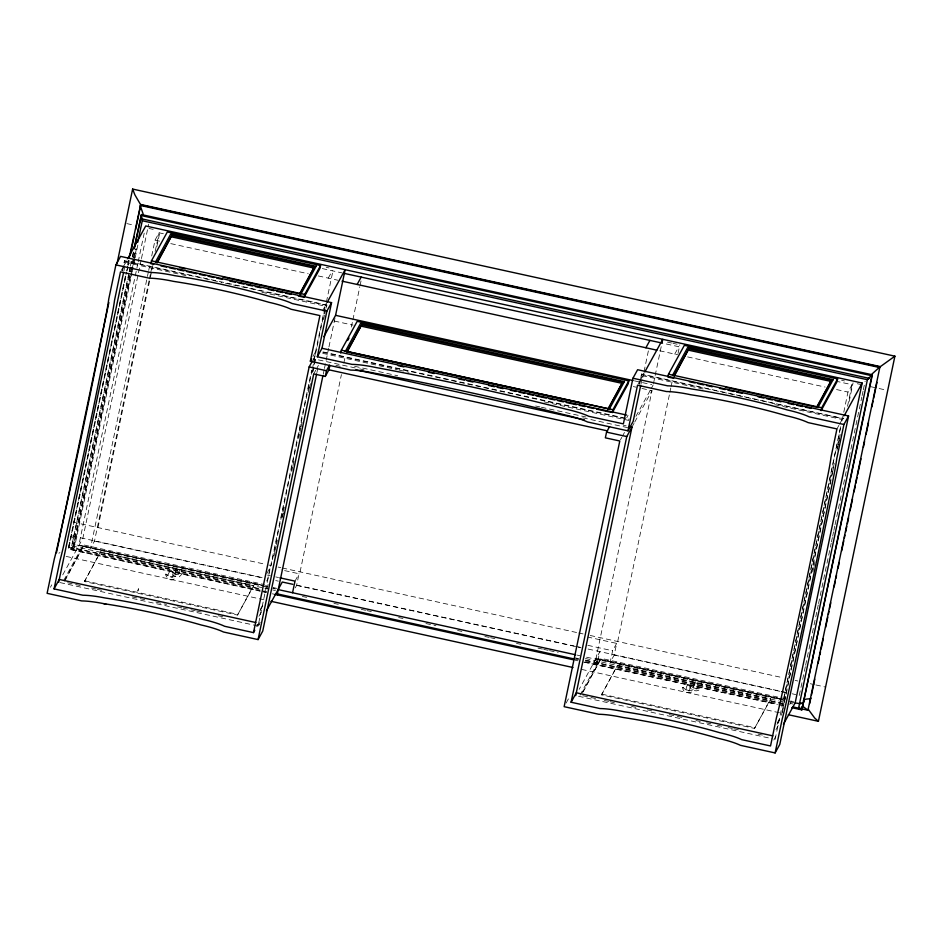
<?xml version="1.0" encoding="UTF-8"?>
<svg xmlns="http://www.w3.org/2000/svg" width="942" height="942" viewBox="0 0 942 942"><rect width="100%" height="100%" fill="white"/><g stroke="black" fill="none" stroke-linecap="round" stroke-linejoin="round"><path stroke-width="0.71" stroke-dasharray="4.71 3.53" d="M274.11 588.656L273.416 587.702M791.15 701.66L789.761 704.51M169.913 571.264C161.836 582.639 183.172 572.289 173.575 579.306C168.347 582.945 161.612 569.451 169.03 576.539L165.757 574.031L168.877 576.445L172.539 577.199L173.705 572.171L169.831 571.382L173.705 572.171M174.765 573.831L176.06 568.697L179.592 569.545L178.45 574.644L174.941 573.984L171.632 571.217L173.246 575.656L179.286 576.857L182.348 573.607L178.344 574.691L174.788 573.89M689.579 690.533C692.582 673.247 677.981 696.68 693.477 689.497C692.358 693.112 688.39 693.418 685.423 692.005C682.138 691.039 681.313 683.256 686.059 689.885L682.785 687.377L685.917 689.791L689.473 690.58M696.915 688.59C699.918 671.305 685.317 694.725 700.813 687.554C699.694 691.157 695.726 691.463 692.759 690.062C689.473 689.085 688.649 681.302 693.394 687.931L690.121 685.423L693.253 687.837L696.809 688.626M122.436 270.707L124.532 260.663L326.85 305.02L326.25 307.869M122.46 271.002L124.532 260.663M123.873 271.013L125.686 262.406L185.939 275.617M125.404 275.994L68.401 548.126L263.678 590.846M127.818 264.478L128.724 260.157M262.053 587.62L73.276 546.242L68.401 548.126L126.522 272.167M126.829 270.731L127.735 266.409M128.041 264.973L128.936 260.651M69.049 547.22L126.593 272.509M126.899 271.072L127.806 266.751M128.1 265.314L129.301 259.568M128.877 273.133L70.956 549.657L74.347 548.079L260.463 588.88M129.184 271.696L130.09 267.363M130.385 265.927L131.904 258.72M132.198 257.284L133.411 251.526M260.286 591.164L70.956 549.657L131.515 262.1M132.716 256.342L133.623 252.02M133.046 259.227L72.181 549.787L259.862 590.928M133.352 257.778L135.165 249.147M73.429 546.584L130.679 273.298M130.973 271.861L133.682 258.932M133.988 257.496L135.789 248.876M130.561 276.689L73.476 549.186L72.181 549.787L74.347 548.079L131.856 273.569M130.856 275.252L131.762 270.955M132.057 269.518L136.873 246.569M132.163 272.132L134.871 259.18M135.177 257.743L138.191 243.342M137.897 263.277L78.704 545.865L80.541 545.312L263.607 585.441M138.203 261.841L144.208 233.145M141.159 260.016L82.861 538.294L61.43 577.269M141.453 258.579L148.671 224.149M64.704 581.155L84.085 545.029L264.396 584.546M148.389 271.849L90.444 548.432L94.494 541.073L149.119 280.327M148.695 270.413L149.59 266.091M151.709 256L155.03 240.163L159.08 232.792L163.366 233.734M84.486 581.532L100.511 551.894L253.539 585.441L253.386 586.207L237.514 615.079L84.486 581.532L100.511 551.894M149.413 278.891L150.32 274.569M150.626 273.133L152.133 265.927M155.147 251.526L159.08 232.792M97.968 527.579L152.875 265.467M156.796 246.745L160.116 230.908M237.514 615.079L253.539 585.441M60.1 582.603L258.096 626.006L311.637 370.394M313.745 360.35L325.108 306.126L259.109 291.655M312.238 369.688L271.202 565.553L266.916 564.611M312.544 368.251L313.439 363.93M313.745 362.493L326.12 303.442M326.415 302.005L333.056 270.319M267.128 589.056L268.329 583.31M274.04 556.015L274.946 551.718M275.252 550.281L276.147 545.971M276.453 544.535L277.348 540.225M282.164 517.24L283.071 512.943M283.365 511.506L284.272 507.196M291.796 471.294L292.691 466.985M292.997 465.548L293.904 461.239M298.708 438.254L299.615 433.956M299.921 432.519L300.816 428.21M301.122 426.773L302.017 422.463M308.34 392.308L309.541 386.561M312.556 372.196L315.334 359.185L358.608 368.663M323.565 319.609L324.46 315.334M324.766 313.91L325.661 309.624M325.956 308.199L326.85 305.02M282.4 517.193L283.306 512.884M309.482 387.939L310.377 383.63M312.791 372.137L315.334 359.185M316.901 372.573L317.807 368.263M323.247 374.174L324.154 369.865M324.448 368.44L328.664 348.328M328.958 346.892L335.27 316.759M295.258 587.832L296.612 585.382L299.038 573.772L281.163 569.851M300.074 571.876L341.416 374.586M343.83 363.059L345.337 355.864M351.366 327.051L352.579 321.293M352.873 319.856L359.82 286.733M360.115 285.296L361.022 280.975M639.477 383.995L641.573 374.009L843.797 418.707M639.536 384.136L640.136 381.274M640.725 378.472L641.573 374.009M640.925 384.312L642.715 375.752L704.404 389.282M642.821 377.389L643.727 373.067M644.022 371.631L648.555 350.024M641.926 388.457L651.994 390.671L594.755 664.334L595.368 662.297L595.167 664.605L595.721 663.627A28.731 1.507 -77.6 0 1 596.981 663.992L599.889 651.64L579.153 689.356M653.477 383.535L661.249 346.456M583.157 691.934L601.126 658.364L788.584 699.459M601.514 694.878L617.552 665.24L770.58 698.787L770.415 699.553L754.542 728.425L601.514 694.878L617.552 665.24M616.645 643.398L612.606 650.757L610.169 662.367L614.219 655.008L616.645 643.398L587.773 637.063M617.693 641.502L669.585 393.803M669.88 392.355L670.786 388.033M671.093 386.597L672.294 380.839M678.028 353.474L679.841 344.831M754.542 728.425L770.58 698.787M775.125 739.352L840.641 426.644M840.747 426.644L783.414 700.342L785.44 696.656M841.96 420.874L843.467 413.679M843.773 412.231L847.988 392.06L852.039 384.701L837.721 381.569M781.46 715.261L782.366 710.939M782.672 709.503L834.247 463.323M836.955 450.358L837.862 446.049M838.168 444.6L839.063 440.291M839.369 438.842L840.276 434.521M782.284 712.423L784.085 703.815M784.38 702.379L832.469 472.872M832.763 471.436L833.67 467.126M837.568 448.486L838.474 444.177M838.78 442.74L839.675 438.442M812.805 571.971L813.711 567.649M814.018 566.213L814.924 561.891M847.517 406.308L852.039 384.701M849.154 401.527L853.075 382.805M805.328 666.665L799.311 695.361L792.151 693.783M805.622 665.229L817.044 610.722M817.35 609.286L818.245 604.988M818.551 603.551L831.174 543.298M831.468 541.874L832.375 537.564M832.669 536.128L833.576 531.83M833.87 530.393L834.777 526.095M835.071 524.659L846.493 470.152M846.799 468.716L847.694 464.406M848 462.969L848.895 458.672M849.201 457.235L861.824 396.994M862.118 395.558L863.025 391.248M863.319 389.823L865.121 381.216M82.331 546.607L83.261 546.019L267.693 586.442M599.359 659.953L600.289 659.353L781.872 699.164M121.129 270.684L122.436 268.317M123.084 267.139L127.064 259.898M50.444 587.255L51.775 584.829M63.679 580.531L82.437 546.301M65.01 579.73L84.085 545.029M328.263 278.137L332.314 270.766M322.505 310.86L326.485 303.618M312.944 356.5L316.924 349.258M313.05 359.832L315.735 354.957M313.733 373.903L315.735 370.253M316.406 369.04L318.408 365.39M266.798 573.584L270.166 567.449L267.74 579.047L266.386 581.508M260.263 609.568L263.795 603.139M259.957 610.993L263.489 604.576M258.909 616.292L262.359 610.016M256.742 626.701L258.697 623.157M258.096 626.006L260.169 622.238M294.987 581.132L299.038 573.772M638.17 384.018L639.465 381.663M640.113 380.474L644.092 373.244M626.724 417.801L628.055 415.363M620.46 439.773L621.802 437.347M622.462 436.134L624.475 432.484M635.921 416.364L650.416 389.988M651.11 388.728L653.183 384.96M631.964 427.103L634.037 423.335M634.72 422.075L651.994 390.671M674.755 354.086L678.805 346.727L662.297 343.112M566.142 703.026L568.815 698.163M580.025 695.137L599.477 659.647M582.038 693.077L601.126 658.364M836.943 428.928L838.898 425.372M839.546 424.194L843.526 416.953M777.291 722.914L780.824 716.485M776.997 724.339L780.529 717.91M775.949 729.638L779.399 723.35M773.782 740.047L775.725 736.503M71.474 548.703L72.817 547.408A20.383 1.766 -33.3 0 0 73.441 546.348L73.276 546.242M595.733 659.2L597.581 658.658L782.072 699.094M58.863 553.189L59.947 552.624M690.745 685.517L686.848 684.646M698.081 683.562L694.183 682.703M326.756 305.361L223.348 282.765M179.51 569.663L175.718 568.756M126.852 223.607L133.776 225.126M149.024 228.47L153.181 229.389M326.203 267.316L329.064 267.94M667.466 342.123L671.587 343.029M672.965 343.324L677.086 344.23M841.63 380.297L844.491 380.933M857.244 383.724L861.4 384.63M871.103 386.762L884.962 389.8M322.294 268.576L341.946 272.886M155.03 240.163L160.752 241.411M170.773 243.613L308.222 273.745M318.243 275.935L337.895 280.245M659.624 350.777L677.616 354.722M687.636 356.912L825.086 387.044M836.543 389.552L847.988 392.06M124.403 261.075L221.912 282.447M641.431 374.41L843.632 418.743M774.713 404.683L842.136 419.473M634.496 380.862L651.746 384.642M334.375 321.045L353.062 325.143M633.307 386.573L636.18 387.197M323.035 351.919L629.138 419.025M322.788 352.296L628.997 419.425M322.729 353.344L397.465 369.723M398.902 370.041L408.958 372.243M544.052 401.857L628.844 420.45M354.592 366.297L397.701 375.752M535.668 405.99L539.978 406.932M541.414 407.25L585.971 417.023M623.333 425.207L626.206 425.843M359.714 368.911L364.012 369.853M582.792 417.812L628.785 427.892M335.858 365.366L340.168 366.308M73.017 522.103L265.479 564.293M278.078 567.06L280.834 567.661M282.2 567.967L577.328 632.659M578.765 632.977L583.074 633.919M590.187 635.473L782.343 677.604M795.083 680.395L797.862 681.007M810.332 683.739L814.489 684.646M815.878 684.952L825.581 687.083M267.493 575.115L270.248 575.715M275.747 576.916L278.491 577.517M587.855 645.341L612.606 650.757M262.111 577.587L71.309 535.763L70.791 536.716A28.731 5.016 11.8 0 1 72.97 541.579L72.452 542.521A7.736 1.354 11.8 0 0 75.172 544.146L73.335 544.288L267.622 587.278M275.723 580.578L278.349 581.155M296.718 585.182L573.961 645.953M575.397 646.271L581.143 647.531M588.079 649.05L786.405 692.523M94.494 541.073L262.006 577.787M296.612 585.382L581.037 647.731M614.219 655.008L780.306 691.404M781.73 691.722L786.028 692.664M265.032 585.759L267.893 586.383M273.616 587.643L276.842 588.373M790.644 700.978L793.505 701.602M83.791 546.454L264.101 585.971M600.819 659.789L783.991 699.941M272.874 588.432L275.5 588.997M576.987 655.09L579.86 655.726M586.548 657.186L783.979 700.424M789.42 701.66L795.154 702.92M264.914 588.244L267.54 588.821M272.791 589.975L275.417 590.552M302.347 596.451L306.656 597.393M333.963 603.386L338.272 604.328M361.269 609.368L365.578 610.31M367.015 610.628L371.325 611.57M398.631 617.563L402.952 618.505M425.937 623.545L436.005 625.747M457.553 630.481L461.874 631.423M484.859 636.462L489.181 637.404M490.617 637.722L494.927 638.664M516.487 643.398L520.796 644.34M538.035 648.12L542.345 649.062M543.793 649.379L548.103 650.321M549.539 650.639L558.159 652.535M585.465 658.517L778.716 700.883M780.141 701.189L784.439 702.131M790.161 703.391L793.023 704.015M100.347 552.66L253.386 586.207M617.387 666.006L770.415 699.553M575.256 657.893L578.129 658.517M585.312 660.095L784.462 703.745M68.919 547.172L259.721 588.997M575.809 658.317L578.753 658.941M585.688 660.46L784.085 703.957M264.101 590.975L266.727 591.552M575.421 659.27L578.482 659.847M585.488 661.472L784.25 705.005M262.724 591.552L266.668 592.424M584.711 662.144L776.832 704.251M263.124 591.812L265.785 592.365M272.344 593.801L274.97 594.378M575.079 660.165L577.964 660.801M583.675 662.085L777.456 704.534M778.787 704.851L783.191 705.782M66.175 556.416L264.031 599.783M581.65 669.409L782.567 713.447M84.639 580.767L237.667 614.314M601.679 694.113L754.707 727.648M67.577 582.757L80.541 585.594M91.609 588.067L95.907 589.009M97.332 589.327L101.63 590.269M132.139 596.91L145.033 599.736M156.019 602.185L166.522 604.446M177.485 606.895L181.771 607.837M183.207 608.143L187.505 609.085M190.967 609.804L195.265 610.746M196.701 611.064L203.79 612.618M218.226 615.774L225.279 617.328M256.813 624.24L259.674 624.864M582.886 695.761L596.145 698.623M604.352 700.471L608.638 701.413M610.075 701.719L614.372 702.661M631.54 706.429L635.838 707.371M647.284 709.879L654.902 711.504M669.256 714.648L682.126 717.474M695.95 720.548L700.236 721.49M706.559 722.832L710.869 723.774M717.415 725.258L721.713 726.188M728.084 727.542L732.381 728.484M733.818 728.802L740.883 730.356M758.086 734.124L762.384 735.066M578.576 696.268L772.263 738.716M137.932 590.822L138.498 588.703L137.426 592.424L137.932 590.822M174.941 573.984L171.668 571.488L174.941 573.984"/><path stroke-width="1.41" d="M155.465 262.1L170.655 234.146L316.112 266.386M345.325 351.46L360.515 323.506L624.358 381.698M672.494 375.434L687.695 347.492L833.152 379.732M277.56 594.025L277.596 594.955M322.941 375.611L277.172 594.72L277.443 593.943M609.58 426.608L606.554 432.119L605.353 437.83L619.789 440.997L564.14 706.677L598.782 714.272A31.074 5.428 11.8 0 1 622.921 717.439A139.31 24.315 11.8 0 1 718.405 738.375A31.074 5.428 11.8 0 1 740.459 745.334L775.113 752.929L779.788 744.416L848.589 415.975L637.616 369.723L632.942 378.237L623.38 423.876L588.726 416.282A31.074 5.428 11.8 0 0 566.672 409.323A541.674 94.553 11.8 0 0 376.105 367.557A31.074 5.428 11.8 0 0 351.967 364.377L317.313 356.782L321.999 348.281L331.56 302.629L120.588 256.389L115.901 264.89L108.73 299.12A31.074 1.625 -77.6 0 1 104.998 320.056A425.16 22.267 -77.6 0 1 60.088 534.397A31.074 1.625 -77.6 0 1 54.271 559.101L47.1 593.33L81.754 600.925A31.074 5.428 11.8 0 1 103.655 603.634L105.881 604.105M56.449 552.789L108.872 302.512M117.02 263.63L132.634 189.071L894.9 356.17L818.41 721.313L814.748 718.087L808.212 709.255M254.799 630.245L253.492 632.612L224.62 626.277A31.074 5.428 11.8 0 0 202.565 619.33A145.645 25.422 11.8 0 0 104.856 597.934A31.074 5.428 11.8 0 0 82.943 595.226L54.071 588.891L60.041 560.372A31.074 1.625 -77.6 0 0 65.869 535.657A425.16 22.267 -77.6 0 0 110.767 321.316A31.074 1.625 -77.6 0 0 114.512 300.392L120.482 271.861L149.354 278.196A31.074 5.428 11.8 0 1 173.493 281.364A139.31 24.315 11.8 0 1 268.976 302.3A31.074 5.428 11.8 0 1 291.031 309.247L319.915 315.582L310.354 361.222L350.765 370.088A31.074 5.428 11.8 0 1 374.904 373.256A541.674 94.553 11.8 0 1 565.471 415.033A31.074 5.428 11.8 0 1 587.537 421.981L627.961 430.847L633.154 421.392L640.631 385.737M58.675 582.297L123.579 272.45M129.325 257.272L140.711 204.473L880.264 366.591L872.268 373.75A20.383 1.766 -33.3 0 0 871.762 374.739L872.363 374.786L801.842 709.879L799.169 707.371M130.208 255.247L134.129 236.548M135.636 229.365L140.758 204.909L134.894 194.864L132.634 189.071M134.011 248.641L141.477 214.564L872.363 374.786L868.018 378.731M134.529 247.699L141.477 214.564L142.489 214.87A20.383 3.273 57.5 0 0 143.09 213.905L140.193 205.415L879.746 367.545M137.768 242.271L142.277 220.746L141.641 218.827L869.136 378.319L867.394 379.708L798.592 708.149L799.77 709.279L799.358 707.96M298.355 296.024L304.089 297.283L319.962 268.411L320.551 265.562L167.323 231.968L151.462 260.84L150.861 263.689L153.723 264.325M157.279 262.747L171.821 235.418L314.522 266.692L299.968 294.034M304.089 297.283L304.69 294.434L320.551 265.562M253.492 632.612L309.153 366.933L312.403 361.022M103.655 603.634A145.645 25.422 11.8 0 1 201.364 625.029A31.074 5.428 11.8 0 1 223.431 631.988L258.073 639.583L313.733 373.903L325.284 376.435L328.923 369.817L329.818 365.531M317.313 356.782L326.874 311.143L331.56 302.629M316.606 374.009L262.747 631.069L258.073 639.583M323.836 336.694L335.576 315.334L345.137 269.695L327.18 302.358M325.284 376.435L326.474 370.724L329.512 365.213M340.721 353.05L341.322 350.2L357.195 321.328L628.797 380.874L628.208 383.724L612.335 412.596L612.924 409.735L628.797 380.874M292.562 592.742L294.987 581.132L279.868 577.823M347.139 352.108L361.681 324.766L622.756 382.005L608.214 409.346M627.961 430.847L637.522 385.207L666.394 391.531A31.074 5.428 11.8 0 1 690.533 394.71A139.31 24.315 11.8 0 1 786.017 415.634A31.074 5.428 11.8 0 1 808.071 422.593L836.943 428.928L830.974 457.447A31.074 1.625 -77.6 0 1 827.229 478.383A528.121 27.659 -77.6 0 1 782.331 692.711A31.074 1.625 -77.6 0 1 776.502 717.427L770.532 745.958L741.66 739.623A31.074 5.428 11.8 0 0 719.594 732.664A139.31 24.315 11.8 0 0 624.122 711.74A31.074 5.428 11.8 0 0 599.983 708.561L571.099 702.237L626.76 436.558L631.964 427.103L629.091 426.467M575.703 695.632L631.964 427.103M662.144 342.17L662.744 339.32L644.787 371.984M837.591 378.896L821.718 407.768L821.118 410.618L836.991 381.757L837.591 378.896L684.363 345.314L668.49 374.186L667.89 377.035L673.624 378.284M674.307 376.093L688.861 348.752L831.551 380.038L817.691 406.143M775.113 752.929L782.284 718.687A31.074 1.625 -77.6 0 0 788.101 693.983A528.121 27.659 -77.6 0 0 832.999 479.643A31.074 1.625 -77.6 0 0 836.743 458.719L843.914 424.489L848.589 415.975M783.414 724.28L795.154 702.92L862.166 383.041L145.716 225.974L127.759 258.638M894.9 356.17L879.922 366.944L807.953 710.244L802.219 708.985M809.673 703.592L810.862 697.892L810.344 698.834A28.731 5.016 11.8 0 0 803.938 699.906M811.474 695.008L814.783 679.158M818.103 663.321L819.316 657.551M819.917 654.678L820.517 651.793M821.13 648.908L823.237 638.829M825.651 627.313L827.759 617.222M828.371 614.349L828.972 611.464M829.572 608.579L830.785 602.821M834.106 586.972L835.307 581.214M835.907 578.329L836.52 575.456M838.027 568.25L839.228 562.492M841.642 550.964L843.761 540.885M844.362 538L844.962 535.127M845.563 532.242L846.776 526.484M847.376 523.599L848.589 517.841M850.096 510.635L852.51 499.107M854.017 491.912L855.218 486.143M855.831 483.27L857.032 477.5M857.632 474.627L860.953 458.778M863.367 447.262L864.579 441.492M866.087 434.297L868.5 422.77M871.821 406.92L873.022 401.162M873.634 398.278L876.943 382.44M300.945 293.986L316.241 266.056M609.191 409.299L624.487 381.369M817.974 407.333L833.27 379.402M156.902 262.559L171.821 235.418M54.071 588.891L59.264 579.436L255.824 622.532M299.591 293.845L314.522 266.692M310.354 361.222L311.649 358.855M357.136 284.46L361.186 277.101M347.622 340.498L348.999 337.99M346.762 351.919L361.681 324.766M266.386 610.934L282.282 582.015L292.785 584.311M607.837 409.146L622.756 382.005M645.882 347.763L649.921 340.392M673.93 375.905L688.861 348.752M571.099 702.237L576.304 692.782L772.852 735.867M831.551 380.038L816.632 407.18L725.305 387.162M844.209 415.705L862.166 383.041M808.471 709.302L807.953 710.244L802.619 706.194A20.383 3.273 57.5 0 0 802.089 707.277L802.372 708.926M867.935 378.849L869.089 378.295M140.758 204.909L879.922 366.944M142.277 220.746L867.394 379.708M344.69 273.486L662.297 343.112M171.526 236.842L314.216 268.117M688.555 350.177L831.256 381.463M342.017 281.152L656.88 350.177M151.462 260.84L304.69 294.434M668.49 374.186L821.718 407.768M179.734 267.563L185.433 268.811M222.536 276.948L298.167 293.527M160.882 265.891L166.616 267.151M169.478 267.775L175.2 269.035M178.073 269.659L183.796 270.907M186.657 271.543L196.69 273.733M199.551 274.369L205.274 275.617M208.147 276.253L213.869 277.501M216.731 278.137L222.465 279.385M229.624 280.963L235.347 282.211M238.208 282.847L243.943 284.095M246.804 284.731L252.538 285.979M255.4 286.603L261.122 287.863M268.282 289.43L274.016 290.689M276.877 291.313L282.612 292.573M285.473 293.197L291.196 294.457M689.379 381.745L695.102 382.994M697.963 383.63L703.698 384.878M706.559 385.513L712.282 386.762M719.452 388.339L725.175 389.588M728.036 390.223L733.771 391.472M736.632 392.108L742.355 393.356M758.11 396.806L763.844 398.066M766.706 398.69L772.428 399.95M775.301 400.574L781.024 401.834M788.183 403.4L793.918 404.66M796.779 405.284L802.502 406.544M805.375 407.168L811.097 408.428M115.901 264.89L150.555 272.485A31.074 5.428 11.8 0 1 174.694 275.665A139.31 24.315 11.8 0 1 270.177 296.589A31.074 5.428 11.8 0 1 292.232 303.548L326.874 311.143M632.942 378.237L667.584 385.831A31.074 5.428 11.8 0 1 691.722 388.999A139.31 24.315 11.8 0 1 787.206 409.935A31.074 5.428 11.8 0 1 809.26 416.882L843.914 424.489M335.576 315.334L633.059 380.556M361.387 326.203L622.462 383.429M341.322 350.2L612.924 409.735M345.337 351.119L609.297 408.993M348.199 352.237L586.324 404.436M321.999 348.281L626.618 415.057M398.207 365.649L403.953 366.909M428.386 372.267L434.132 373.527M458.566 378.884L464.312 380.144M467.185 380.768L472.931 382.04M488.745 385.502L494.491 386.762M497.364 387.386L503.11 388.646M510.293 390.223L516.051 391.483M518.924 392.119L524.67 393.379M527.544 394.003L533.29 395.263M536.163 395.899L546.23 398.101M549.104 398.725L554.85 399.985M557.723 400.621L563.469 401.881M566.342 402.517L576.41 404.719M579.283 405.343L585.029 406.603M587.902 407.238L593.648 408.498M596.522 409.122L610.899 412.278M355.97 369.77L584.334 419.838M328.923 369.817L607.555 430.894M309.153 366.933L326.474 370.724M606.554 432.119L626.76 436.558M278.125 589.574L575.55 654.772M795.154 702.92L800.912 703.78L800.359 703.227M277.231 593.86L574.655 659.059M792.858 706.889L798.592 708.149M274.97 594.378L573.643 659.847M791.798 707.678L801.842 709.879L871.845 375.728L140.947 215.506L142.689 219.721M270.907 601.29L573.03 667.525M788.301 714.707L818.41 721.313M141.641 218.827L142.642 219.851M803.608 700.224A28.731 5.016 11.8 0 0 803.867 701.802L803.338 702.744A7.736 1.354 11.8 0 1 800.088 702.991"/></g></svg>
